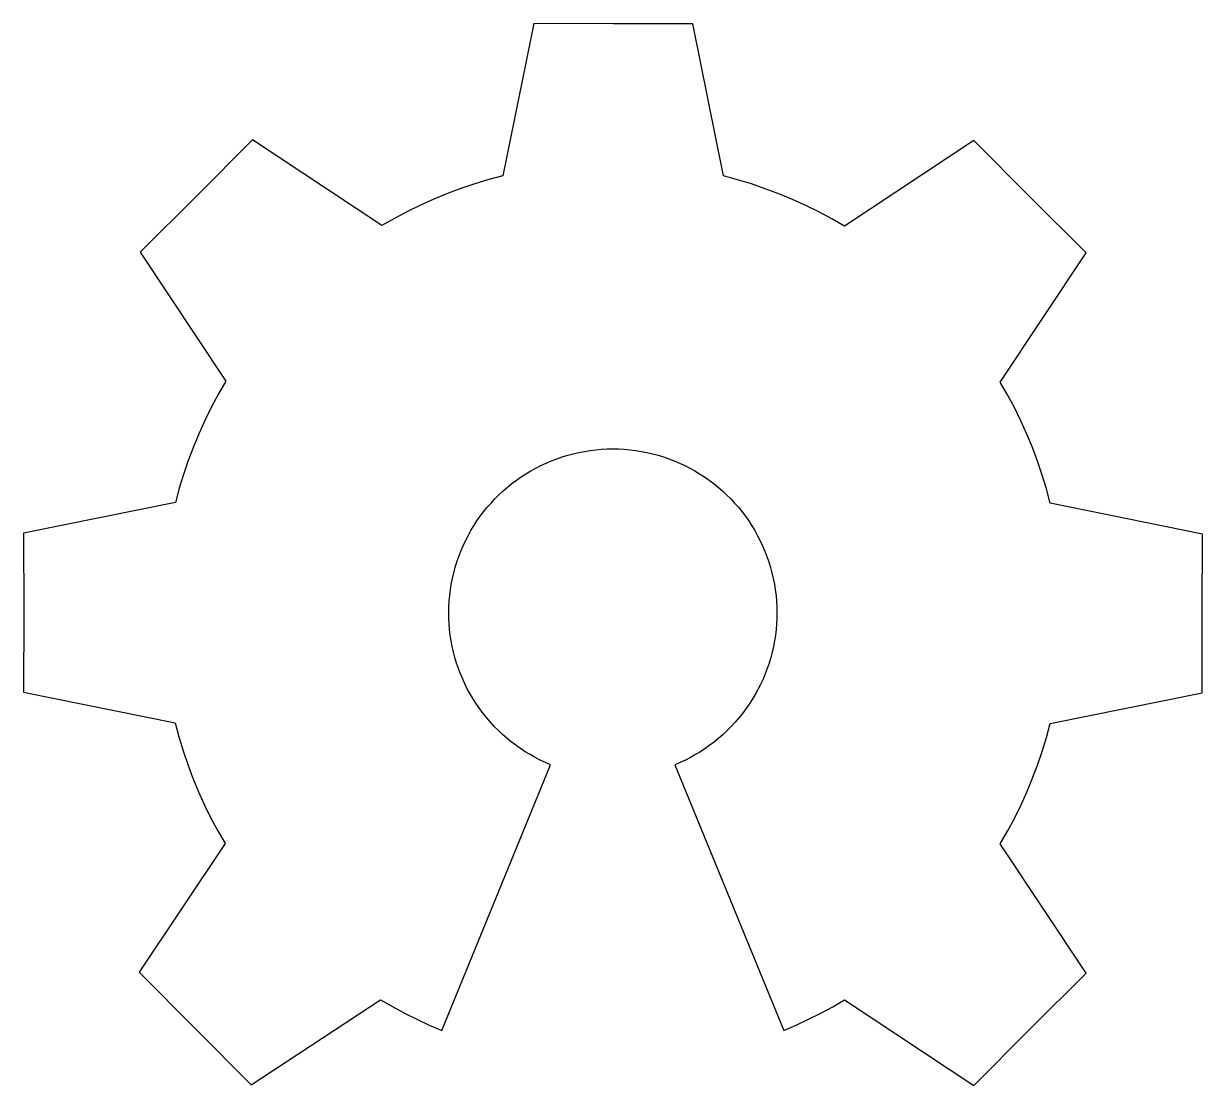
# Model space of a CAD drawing. Extents: x 6637 to 6873, y -93 to 119.
import ezdxf

# ---------------------------------------------------------------- set-up
doc = ezdxf.new("R2010")
doc.units = 0
doc.header["$MEASUREMENT"] = 0
doc.layers.add('MAKE2D$VISIBLE$CURVES', color=7, linetype='CONTINUOUS')

msp = doc.modelspace()

# ---------------------------------------------------------------- linework, layer by layer
at = {"layer": 'MAKE2D$VISIBLE$CURVES', "color": 7}
msp.add_lwpolyline([(6667.62, 23.77), (6637.32, 17.64), (6637.34, 1.79), (6637.32, -14.06), (6667.57, -20.2), (6668.33, -23.01), (6669.17, -25.79), (6670.1, -28.55), (6671.12, -31.28), (6672.23, -33.97), (6673.43, -36.62), (6674.71, -39.23), (6676.08, -41.8), (6677.52, -44.32), (6660.4, -70.01), (6671.59, -81.23), (6682.75, -92.48), (6708.56, -75.48), (6710.93, -76.85), (6713.34, -78.15), (6715.78, -79.38), (6718.27, -80.53), (6720.78, -81.61), (6742.49, -28.58), (6741.44, -28.13), (6740.41, -27.64), (6739.4, -27.12), (6738.4, -26.56), (6737.43, -25.97), (6736.47, -25.34), (6735.54, -24.68), (6734.63, -23.99), (6733.75, -23.27), (6732.89, -22.52), (6732.06, -21.74), (6731.25, -20.93), (6730.48, -20.09), (6729.73, -19.23), (6729.02, -18.34), (6728.33, -17.42), (6727.68, -16.49), (6727.07, -15.53), (6726.48, -14.55), (6725.93, -13.55), (6725.42, -12.53), (6724.94, -11.49), (6724.5, -10.44), (6724.09, -9.37), (6723.72, -8.29), (6723.39, -7.2), (6723.1, -6.1), (6722.85, -4.99), (6722.63, -3.87), (6722.46, -2.74), (6722.32, -1.61), (6722.22, -0.47), (6722.17, 0.67), (6722.15, 1.81), (6722.17, 2.95), (6722.24, 4.09), (6722.34, 5.23), (6722.48, 6.36), (6722.66, 7.49), (6722.88, 8.61), (6723.14, 9.72), (6723.44, 10.82), (6723.77, 11.91), (6724.15, 12.99), (6724.56, 14.05), (6725.01, 15.1), (6725.49, 16.14), (6726.01, 17.15), (6726.57, 18.15), (6727.16, 19.13), (6727.78, 20.08), (6728.43, 21.02), (6729.12, 21.93), (6729.84, 22.81), (6730.59, 23.67), (6731.37, 24.51), (6732.18, 25.31), (6733.01, 26.09), (6733.88, 26.84), (6734.76, 27.55), (6735.68, 28.24), (6736.61, 28.89), (6737.57, 29.51), (6738.55, 30.1), (6739.55, 30.65), (6740.56, 31.17), (6741.6, 31.65), (6742.65, 32.1), (6743.71, 32.5), (6744.79, 32.88), (6745.89, 33.21), (6746.99, 33.5), (6748.1, 33.76), (6749.22, 33.98), (6750.35, 34.16), (6751.48, 34.29), (6752.62, 34.39), (6753.76, 34.45), (6754.9, 34.47), (6756.04, 34.45), (6757.18, 34.39), (6758.31, 34.29), (6759.45, 34.16), (6760.57, 33.98), (6761.69, 33.76), (6762.81, 33.5), (6763.91, 33.21), (6765, 32.88), (6766.08, 32.5), (6767.14, 32.1), (6768.2, 31.65), (6769.23, 31.17), (6770.25, 30.65), (6771.25, 30.1), (6772.22, 29.51), (6773.18, 28.89), (6774.12, 28.24), (6775.03, 27.55), (6775.92, 26.84), (6776.78, 26.09), (6777.61, 25.31), (6778.42, 24.51), (6779.2, 23.67), (6779.95, 22.81), (6780.67, 21.93), (6781.36, 21.02), (6782.01, 20.08), (6782.64, 19.13), (6783.23, 18.15), (6783.78, 17.15), (6784.3, 16.14), (6784.79, 15.1), (6785.23, 14.05), (6785.65, 12.99), (6786.02, 11.91), (6786.36, 10.82), (6786.65, 9.72), (6786.91, 8.61), (6787.13, 7.49), (6787.31, 6.36), (6787.46, 5.23), (6787.56, 4.09), (6787.62, 2.95), (6787.64, 1.81), (6787.63, 0.67), (6787.57, -0.47), (6787.47, -1.61), (6787.34, -2.74), (6787.16, -3.87), (6786.95, -4.99), (6786.69, -6.1), (6786.4, -7.2), (6786.07, -8.29), (6785.7, -9.37), (6785.3, -10.44), (6784.86, -11.49), (6784.38, -12.53), (6783.86, -13.55), (6783.31, -14.55), (6782.73, -15.53), (6782.11, -16.49), (6781.46, -17.42), (6780.78, -18.34), (6780.06, -19.23), (6779.32, -20.09), (6778.54, -20.93), (6777.74, -21.74), (6776.91, -22.52), (6776.05, -23.27), (6775.16, -23.99), (6774.25, -24.68), (6773.32, -25.34), (6772.37, -25.97), (6771.39, -26.56), (6770.4, -27.12), (6769.38, -27.64), (6768.35, -28.13), (6767.3, -28.58), (6789.01, -81.6), (6791.5, -80.53), (6793.97, -79.39), (6796.39, -78.17), (6798.79, -76.88), (6801.14, -75.52), (6826.95, -92.59), (6838.13, -81.35), (6849.34, -70.15), (6832.21, -44.38), (6833.66, -41.86), (6835.02, -39.3), (6836.3, -36.7), (6837.49, -34.06), (6838.6, -31.38), (6839.62, -28.66), (6840.56, -25.92), (6841.4, -23.14), (6842.16, -20.34), (6872.5, -14.23), (6872.5, 1.62), (6872.54, 17.47), (6842.18, 23.66), (6841.42, 26.48), (6840.58, 29.26), (6839.64, 32.02), (6838.61, 34.75), (6837.5, 37.44), (6836.3, 40.1), (6835.02, 42.71), (6833.65, 45.28), (6832.2, 47.81), (6849.34, 73.6), (6838.13, 84.81), (6826.95, 96.04), (6801.09, 78.95), (6798.57, 80.4), (6796, 81.78), (6793.39, 83.06), (6790.74, 84.27), (6788.05, 85.38), (6785.32, 86.41), (6782.57, 87.35), (6779.78, 88.2), (6776.97, 88.96), (6770.85, 119.33), (6755.01, 119.33), (6739.16, 119.37), (6732.96, 89.01), (6730.15, 88.25), (6727.36, 87.41), (6724.6, 86.47), (6721.88, 85.45), (6719.19, 84.34), (6716.53, 83.14), (6713.92, 81.86), (6711.35, 80.49), (6708.82, 79.04), (6683.02, 96.15), (6671.83, 84.93), (6660.61, 73.74), (6677.67, 47.98), (6676.21, 45.45), (6674.83, 42.87), (6673.54, 40.25), (6672.33, 37.59), (6671.21, 34.89), (6670.18, 32.16), (6669.23, 29.39), (6668.38, 26.6)], close=True, dxfattribs=at)

doc.saveas('drawing.dxf')
